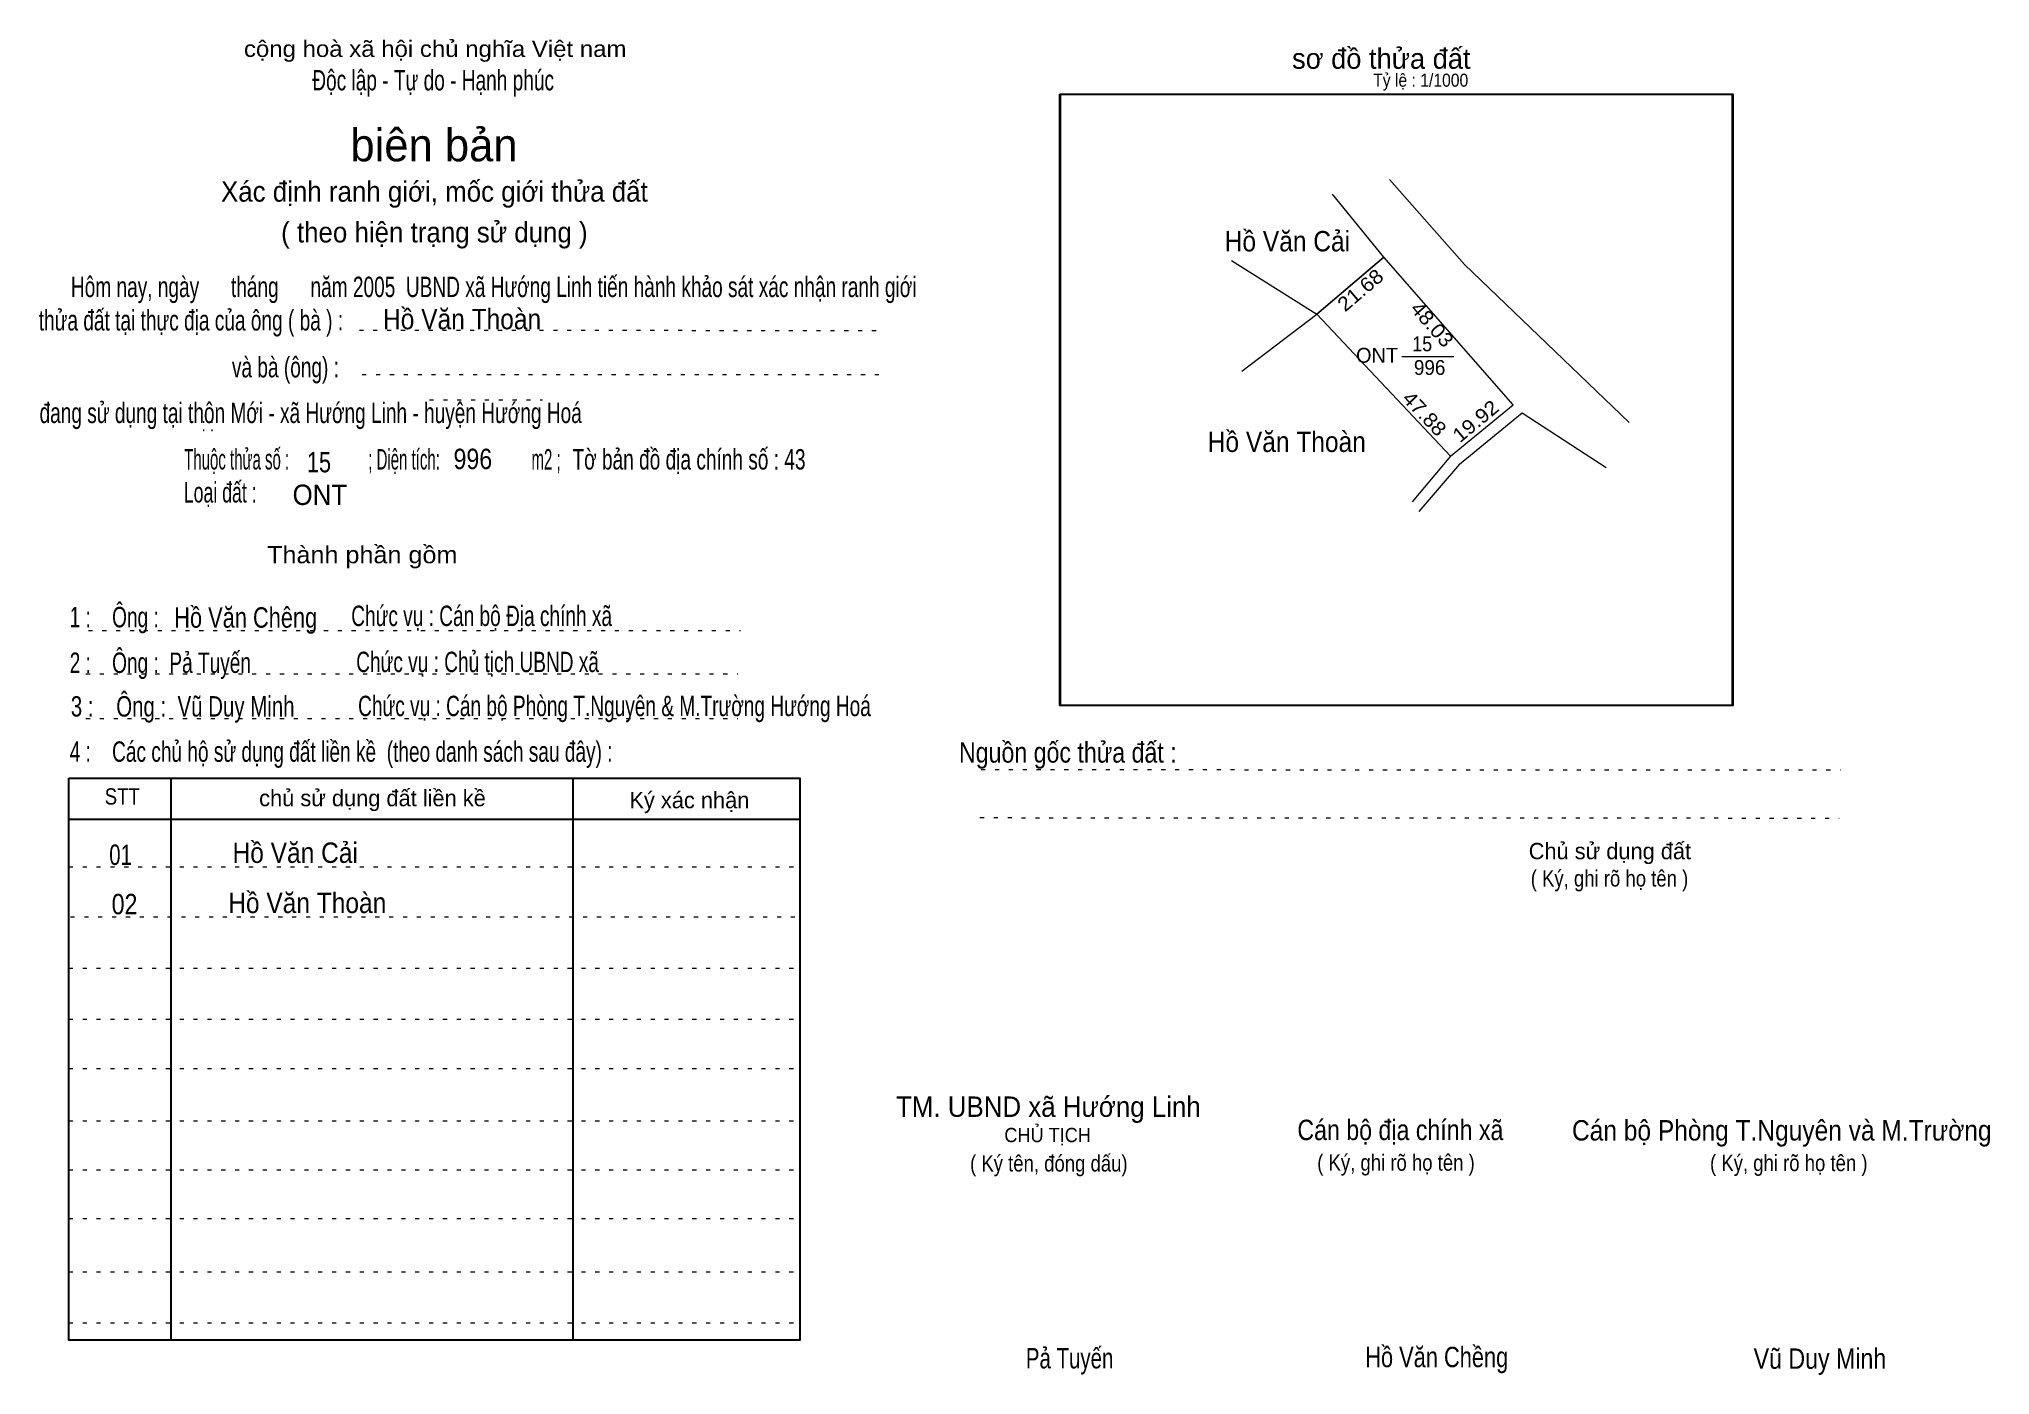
# Model space of a CAD drawing. Header units: centimetres. Extents: x -1.5 to 46.4, y -3.9 to 28.9.
import ezdxf
from ezdxf.enums import TextEntityAlignment as Align

# ---------------------------------------------------------------- set-up
doc = ezdxf.new("R2010")
doc.units = ezdxf.units.CM
doc.header["$LTSCALE"] = 0.2
doc.linetypes.add('DOTTED', pattern=[1.5, 0.3, -1.2])
for name, color, linetype in [('1', 7, 'Continuous'), ('16', 7, 'Continuous'), ('34', 7, 'Continuous'), ('51', 7, 'Continuous')]:
    doc.layers.add(name, color=color, linetype=linetype)
for name, color, linetype, lineweight in [('15', 7, 'Continuous', 13), ('2', 7, 'Continuous', 25), ('22', 7, 'Continuous', 13), ('5', 7, 'DOTTED', 13)]:
    doc.layers.add(name, color=color, linetype=linetype, lineweight=lineweight)

msp = doc.modelspace()

# ---------------------------------------------------------------- linework, layer by layer
at = {"layer": '15'}
msp.add_line((31.95, 21.08), (33.23, 21.08), dxfattribs=at)
at = {"layer": '2'}
msp.add_lwpolyline([(23.56, 27.52), (40.06, 27.52), (40.06, 12.52), (23.56, 12.52)], close=True, dxfattribs=at)
at = {"layer": '22'}
for p, q in [((33.49, 23.34), (31.65, 25.42)), ((31.51, 23.52), (30.25, 25.06)), ((37.53, 19.46), (33.49, 23.34)), ((28.03, 20.72), (29.87, 22.12)), ((33.15, 18.64), (29.87, 22.12)), ((33.15, 18.64), (32.21, 17.52)), ((33.37, 18.44), (32.37, 17.28))]:
    msp.add_line(p, q, dxfattribs=at)
for points in [[(27.77, 23.44), (29.87, 22.12), (31.51, 23.52)], [(33.15, 18.64), (34.69, 19.9), (31.51, 23.52)], [(33.37, 18.44), (34.91, 19.7), (36.97, 18.36)]]:
    msp.add_lwpolyline(points, dxfattribs=at)
msp.add_lwpolyline([(33.15, 18.64), (34.69, 19.9), (31.51, 23.52), (29.87, 22.12)], close=True, dxfattribs=at)
at = {"layer": '5'}
for p, q in [((6.37, 21.73), (19.21, 21.72)), ((6.44, 20.64), (19.25, 20.64)), ((8.09, 20.02), (10.86, 20.02)), ((-0.28, 14.36), (15.72, 14.36)), ((-0.34, 13.3), (15.66, 13.3)), ((-0.34, 12.2), (15.66, 12.2)), ((21.63, 10.95), (42.72, 10.94)), ((21.6, 9.77), (42.69, 9.76)), ((-0.76, 8.56), (17.18, 8.56)), ((-0.72, 7.34), (17.22, 7.34)), ((-0.76, 6.08), (17.18, 6.08)), ((-0.76, 4.83), (17.18, 4.83)), ((-0.76, 3.62), (17.18, 3.62)), ((-0.76, 2.33), (17.18, 2.33)), ((-0.76, 1.13), (17.18, 1.13)), ((-0.76, -0.06), (17.18, -0.06)), ((-0.76, -1.37), (17.18, -1.37)), ((-0.76, -2.62), (17.18, -2.62))]:
    msp.add_line(p, q, dxfattribs=at)
at = {"layer": '5', "linetype": 'Continuous', "lineweight": 25}
for p, q in [((1.74, 10.74), (1.74, -3.05)), ((11.61, 10.74), (11.61, -3.05)), ((-0.76, 9.73), (17.18, 9.73))]:
    msp.add_line(p, q, dxfattribs=at)
for points in [[(23.58, 27.52), (40.08, 27.52), (40.08, 12.52), (23.58, 12.52)], [(-0.76, 10.74), (17.18, 10.74), (17.18, -3.05), (-0.76, -3.05)]]:
    msp.add_lwpolyline(points, close=True, dxfattribs=at)

# ---------------------------------------------------------------- texts
at = {"layer": '1'}
for s, width, p in [('01', 0.75, (0.23, 8.61)), ('02', 0.85, (0.29, 7.4))]:
    msp.add_text(s, height=0.5, dxfattribs=dict(at, width=width)).set_placement(p)
at = {"layer": '15'}
for s, width, p in [('15', 0.9, (32.21, 21.21)), ('996', 0.95, (32.25, 20.63))]:
    msp.add_text(s, height=0.3644, dxfattribs=dict(at, width=width)).set_placement(p)
at = {"layer": '16', "width": 0.9}
for s, height, p in [('Hồ Văn Cải', 0.5, (29.145, 23.66)), ('Hồ Văn Thoàn', 0.4999, (8.89, 21.75)), ('Hồ Văn Thoàn', 0.4999, (29.13, 18.74)), ('Hồ Văn Cải', 0.5, (4.795, 8.66)), ('Hồ Văn Thoàn', 0.4999, (5.09, 7.43))]:
    msp.add_text(s, height=height, dxfattribs=at).set_placement(p, align=Align.CENTER)
at = {"layer": '22'}
msp.add_text('ONT', height=0.3644, dxfattribs=at).set_placement((31.345, 20.93), align=Align.CENTER)
at = {"layer": '34'}
for s, height, width, p in [(': : ', 0.32, 0.85, (2.5, 19.25)), ('15', 0.5, 0.8, (5.08, 18.24)), ('996', 0.5, 0.85, (8.68, 18.32)), ('ONT', 0.5, 0.95, (4.73, 17.44))]:
    msp.add_text(s, height=height, dxfattribs=dict(at, width=width)).set_placement(p)
at = {"layer": '5'}
for s, height, width, p in [('cộng hoà xã hội chủ nghĩa Việt nam', 0.4, 1.1, (8.23, 28.43)), ('Độc lập - Tự do - Hạnh phúc', 0.5, 0.7, (8.18, 27.61)), ('Xác định ranh giới, mốc giới thửa đất', 0.5, 0.95, (8.21, 24.88)), ('( theo hiện trạng sử dụng )', 0.5, 0.95, (8.21, 23.88)), ('Thành phần gồm', 0.42, 1.1, (6.44, 16.01)), ('Hồ Văn Chêng', 0.5, 0.8, (3.58, 14.43)), ('Chức vụ : Cán bộ Địa chính xã', 0.5, 0.7, (9.37, 14.47)), ('Chức vụ : Chủ tịch UBND xã', 0.5, 0.7, (9.27, 13.34)), ('Chức vụ : Cán bộ Phòng T.Nguyên & M.Trường Hướng Hoá', 0.5, 0.7, (12.63, 12.26)), ('    Nguồn gốc thửa đất :', 0.5, 0.85, (23.44, 11.12)), ('( Ký, ghi rõ họ tên )', 0.4, 0.85, (37.05, 8.08)), ('CHỦ TỊCH', 0.35, 0.95, (23.26, 1.81)), ('( Ký tên, đóng dấu)', 0.4, 0.85, (23.29, 1.09)), ('( Ký, ghi rõ họ tên )', 0.4, 0.85, (31.81, 1.11)), ('( Ký, ghi rõ họ tên )', 0.4, 0.85, (41.45, 1.1)), ('Pả Tuyến', 0.5, 0.75, (23.8, -3.74)), ('Hồ Văn Chềng', 0.5, 0.8, (32.81, -3.71)), ('Vũ Duy Minh', 0.5, 0.85, (42.215, -3.75))]:
    msp.add_text(s, height=height, dxfattribs=dict(at, width=width)).set_placement(p, align=Align.CENTER)
msp.add_text('sơ đồ thửa đất', height=0.5, dxfattribs=at).set_placement((29.26, 28.14))
for s, height, p in [('biên bản', 0.8, (8.2, 25.87)), ('      chủ sử dụng đất liền kề', 0.4, (6.245, 10.05)), ('   Ký xác nhận', 0.4, (14.245, 10)), ('Chủ sử dụng đất', 0.4, (37.06, 8.75))]:
    msp.add_text(s, height=height, dxfattribs=at).set_placement(p, align=Align.CENTER)
for s, height, width, p in [('   Hôm nay, ngày      tháng      năm 2005  UBND xã Hướng Linh tiến hành khảo sát xác nhận ranh giới ', 0.5, 0.7, (-1.1, 22.54)), ('thửa đất tại thực địa của ông ( bà ) :                                       ', 0.5, 0.7, (-1.5, 21.72)), ('                                     và bà (ông) :', 0.5, 0.7, (-1.57, 20.57)), (' đang sử dụng tại thôn Mới - xã Hướng Linh - huyện Hướng Hoá', 0.5, 0.7, (-1.61, 19.45)), ('Thuộc thửa số :                   ; Diện tích:                      m2 ;                                            ', 0.5, 0.55, (2.07, 18.31)), ('Tờ bản đồ địa chính số : 43', 0.5, 0.7, (11.6, 18.31)), ('Loại đất :  ', 0.5, 0.65, (2.06, 17.5)), ('    1 :    Ông :                                                        ', 0.5, 0.7, (-1.26, 14.44)), ('    2 :    Ông :  Pả Tuyến', 0.5, 0.7, (-1.26, 13.32)), ('    3 :    Ông :  Vũ Duy Minh', 0.5, 0.75, (-1.27, 12.25)), ('    4 :    Các chủ hộ sử dụng đất liền kề  (theo danh sách sau đây) :', 0.5, 0.7, (-1.26, 11.14)), ('STT', 0.4, 0.85, (0.12, 10.09)), ('TM. UBND xã Hướng Linh', 0.5, 0.95, (19.54, 2.43)), ('Cán bộ địa chính xã  ', 0.5, 0.85, (29.39, 1.86)), ('Cán bộ Phòng T.Nguyên và M.Trường', 0.5, 0.9, (36.13, 1.85))]:
    msp.add_text(s, height=height, dxfattribs=dict(at, width=width)).set_placement(p)
at = {"layer": '51', "width": 0.9}
msp.add_text('Tỷ lệ : 1/1000', height=0.32, dxfattribs=at).set_placement((31.25, 27.7))
at = {"layer": '51', "width": 1.1}
for s, height, rotation, p in [('21.68', 0.3499, 40.398, (30.56, 22.16)), ('48.03', 0.35, 311.286, (32.14, 22.24)), ('47.88', 0.35, 313.401, (31.94, 20.03)), ('19.92', 0.35, 39.806, (33.38, 18.95))]:
    msp.add_text(s, height=height, rotation=rotation, dxfattribs=at).set_placement(p)

doc.saveas('drawing.dxf')
